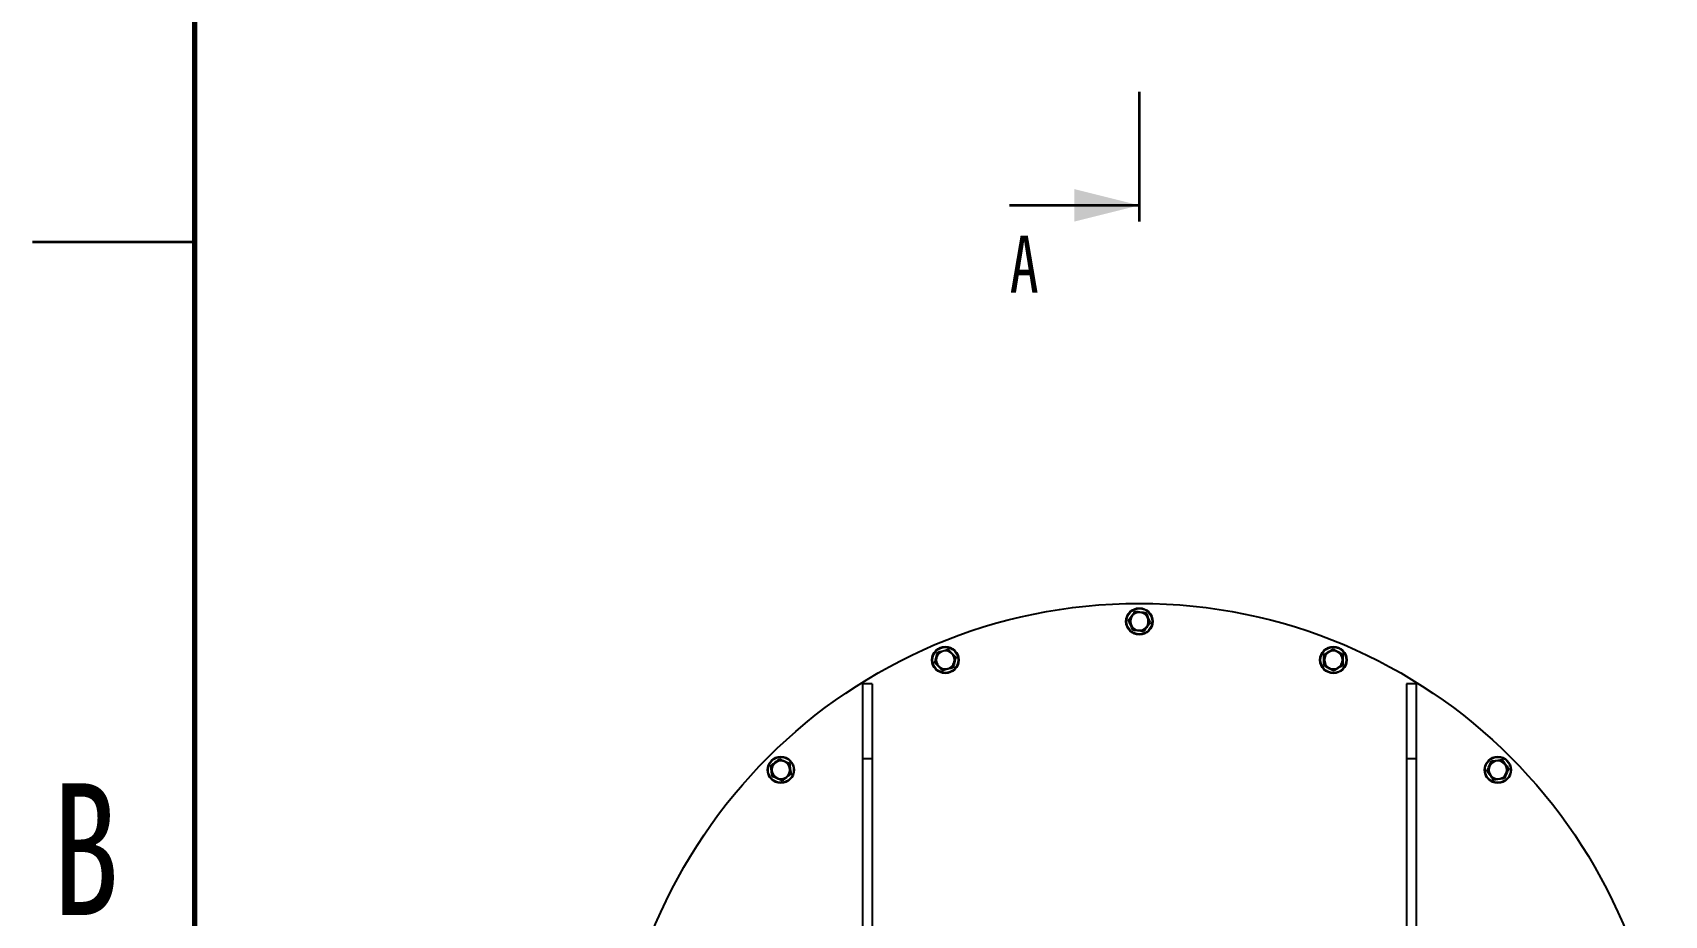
# Model space of a CAD drawing. Header units: millimetres. Extents: x 2 to 418, y 2 to 295.
# Drawn here: x 2.5 to 78, y 67.4 to 108.2 of the extents above; entities that cross this region are included whole.
import ezdxf

# ---------------------------------------------------------------- set-up
doc = ezdxf.new("R2010")
doc.units = ezdxf.units.MM
doc.linetypes.add('CENTER', pattern=[10.16, 6.35, -1.27, 1.27, -1.27])
doc.styles.add('SLDTEXTSTYLE0', font='TXT', dxfattribs={"width": 0.75})

msp = doc.modelspace()

# ---------------------------------------------------------------- linework, layer by layer
at = {"color": 7, "linetype": 'Continuous', "lineweight": 70}
msp.add_line((10, 10), (10, 287), dxfattribs=at)
at = {"color": 7, "linetype": 'CENTER', "lineweight": 35}
msp.add_line((53.6775, 99.4569), (53.6775, 105.4599), dxfattribs=at)
at = {"color": 7, "linetype": 'Continuous', "lineweight": 35}
for p, q in [((47.6775, 100.2069), (53.6775, 100.2069)), ((10, 98.5), (2.5, 98.5))]:
    msp.add_line(p, q, dxfattribs=at)
at = {"color": 7, "linetype": 'Continuous', "lineweight": 25}
for p, q in [((41.3164, 78.0797), (40.872, 78.0797)), ((40.872, 78.0797), (40.872, 74.6074)), ((41.3164, 78.0797), (41.3164, 74.6074)), ((66.4831, 78.0797), (66.0386, 78.0797)), ((66.0386, 78.0797), (66.0386, 74.6074)), ((66.4831, 78.0797), (66.4831, 74.6074)), ((41.3164, 74.6074), (40.872, 74.6074)), ((40.872, 74.6074), (40.872, 40.4408)), ((41.3164, 74.6074), (41.3164, 40.4408)), ((66.4831, 74.6074), (66.0386, 74.6074)), ((66.0386, 74.6074), (66.0386, 40.4408)), ((66.4831, 74.6074), (66.4831, 40.4408))]:
    msp.add_line(p, q, dxfattribs=at)
for centre, radius in [((53.6775, 57.5184), 24.2778), ((53.6776, 80.9629), 0.6194), ((53.6776, 80.9629), 0.592), ((44.7058, 79.1783), 0.6194), ((44.7058, 79.1783), 0.592), ((62.6494, 79.1783), 0.6194), ((62.6494, 79.1783), 0.592), ((37.0998, 74.0962), 0.6194), ((70.2553, 74.0961), 0.6194), ((37.0998, 74.0962), 0.592), ((70.2553, 74.0961), 0.592)]:
    msp.add_circle(centre, radius, dxfattribs=at)
for centre, start, end in [((53.6776, 80.9629), 142.5, 202.5), ((53.6776, 80.9629), 202.5, 262.5), ((53.6776, 80.9629), 82.5, 142.5), ((53.6776, 80.9629), 22.5, 82.5), ((53.6776, 80.9629), 322.5, 22.5), ((53.6776, 80.9629), 262.5, 322.5), ((44.7058, 79.1783), 165, 225), ((44.7058, 79.1783), 105, 165), ((44.7058, 79.1783), 45, 105), ((44.7058, 79.1783), 345, 45), ((62.6494, 79.1783), 120, 180), ((62.6494, 79.1783), 60, 120), ((62.6494, 79.1783), 0, 60), ((44.7058, 79.1783), 225, 285), ((44.7058, 79.1783), 285, 345), ((62.6494, 79.1783), 180, 240), ((62.6494, 79.1783), 240, 300), ((62.6494, 79.1783), 300, 0), ((37.0998, 74.0962), 127.5, 187.5), ((37.0998, 74.0962), 187.5, 247.5), ((37.0998, 74.0962), 67.5, 127.5), ((37.0998, 74.0962), 7.5, 67.5), ((37.0998, 74.0962), 307.5, 7.5), ((70.2553, 74.0961), 157.5, 217.5), ((70.2553, 74.0961), 97.5, 157.5), ((70.2553, 74.0961), 37.5, 97.5), ((70.2553, 74.0961), 337.5, 37.5), ((37.0998, 74.0962), 247.5, 307.5), ((70.2553, 74.0961), 217.5, 277.5), ((70.2553, 74.0961), 277.5, 337.5)]:
    msp.add_arc(centre, 0.4167, start, end, dxfattribs=at)
for points, knots in [([(53.1737, 81.0292), (53.1872, 81.0465), (53.2549, 81.133), (53.3602, 81.269), (53.4482, 81.386), (53.4831, 81.4324)], [0, 0, 0, 0, 0.1305234, 0.6552334, 1, 1, 1, 1]), ([(53.1737, 81.0292), (53.1738, 81.0292), (53.1777, 81.0287), (53.185, 81.0277), (53.1935, 81.0266), (53.1994, 81.0258), (53.2002, 81.0257), (53.2006, 81.0257)], [0, 0, 0, 0, 0.0061266, 0.2677695, 0.5287437, 0.7638875, 1, 1, 1, 1]), ([(53.3682, 80.5597), (53.36, 80.58), (53.3189, 80.6819), (53.2537, 80.8411), (53.1964, 80.9758), (53.1737, 81.0292)], [0, 0, 0, 0, 0.13052335, 0.6552334, 1, 1, 1, 1]), ([(53.347, 81.2165), (53.3435, 81.212), (53.2941, 81.1476), (53.2456, 81.0844), (53.2006, 81.0257)], [0, 0, 0, 0, 0.0702211, 1, 1, 1, 1]), ([(53.2006, 81.0257), (53.2234, 80.9704), (53.2538, 80.8972), (53.2849, 80.822), (53.2926, 80.8034)], [0, 0, 0, 0, 0.7536937, 1, 1, 1, 1]), ([(53.2926, 80.8034), (53.3166, 80.7454), (53.3478, 80.6702), (53.3778, 80.5978), (53.3847, 80.5812)], [0, 0, 0, 0, 0.7706379, 1, 1, 1, 1]), ([(53.4934, 81.4074), (53.4697, 81.3764), (53.4217, 81.3138), (53.372, 81.2492), (53.347, 81.2165)], [0, 0, 0, 0, 0.495458, 1, 1, 1, 1]), ([(53.4934, 81.4074), (53.4933, 81.4078), (53.493, 81.4085), (53.4907, 81.414), (53.4874, 81.4219), (53.4846, 81.4287), (53.4831, 81.4323), (53.4831, 81.4324)], [0, 0, 0, 0, 0.2361125, 0.4712563, 0.7322305, 0.9938734, 1, 1, 1, 1]), ([(53.4831, 81.4324), (53.5047, 81.4293), (53.6135, 81.414), (53.784, 81.3908), (53.9293, 81.3731), (53.9869, 81.3661)], [0, 0, 0, 0, 0.1305234, 0.6552334, 1, 1, 1, 1]), ([(53.7319, 81.376), (53.7263, 81.3767), (53.6458, 81.3873), (53.5668, 81.3977), (53.4934, 81.4074)], [0, 0, 0, 0, 0.0702211, 1, 1, 1, 1]), ([(53.9705, 81.3446), (53.9317, 81.3497), (53.8535, 81.36), (53.7727, 81.3706), (53.7319, 81.376)], [0, 0, 0, 0, 0.495458, 1, 1, 1, 1]), ([(54.1814, 80.8965), (54.1679, 80.8793), (54.1002, 80.7928), (53.995, 80.6567), (53.9069, 80.5397), (53.872, 80.4934)], [0, 0, 0, 0, 0.1305234, 0.6552334, 1, 1, 1, 1]), ([(53.9705, 81.3446), (53.9707, 81.3449), (53.9712, 81.3455), (53.9748, 81.3502), (53.98, 81.357), (53.9845, 81.3629), (53.9869, 81.366), (53.9869, 81.3661)], [0, 0, 0, 0, 0.2361125, 0.4712563, 0.7322305, 0.9938734, 1, 1, 1, 1]), ([(54.0625, 81.1223), (54.0548, 81.1409), (54.0237, 81.2161), (53.9933, 81.2894), (53.9705, 81.3446)], [0, 0, 0, 0, 0.2463063, 1, 1, 1, 1]), ([(53.9869, 81.3661), (53.9951, 81.3458), (54.0362, 81.2439), (54.1014, 81.0847), (54.1587, 80.95), (54.1814, 80.8965)], [0, 0, 0, 0, 0.1305234, 0.6552334, 1, 1, 1, 1]), ([(54.0081, 80.7092), (54.0116, 80.7138), (54.061, 80.7782), (54.1095, 80.8414), (54.1546, 80.9001)], [0, 0, 0, 0, 0.0702211, 1, 1, 1, 1]), ([(54.1546, 80.9001), (54.1477, 80.9167), (54.1177, 80.9891), (54.0865, 81.0643), (54.0625, 81.1223)], [0, 0, 0, 0, 0.2293621, 1, 1, 1, 1]), ([(54.1546, 80.9001), (54.155, 80.9), (54.1558, 80.8999), (54.1616, 80.8991), (54.1701, 80.898), (54.1775, 80.8971), (54.1813, 80.8966), (54.1814, 80.8965)], [0, 0, 0, 0, 0.23611253, 0.4712563, 0.73223051, 0.99387337, 1, 1, 1, 1]), ([(53.3682, 80.5597), (53.3682, 80.5598), (53.3706, 80.5629), (53.3751, 80.5687), (53.3803, 80.5755), (53.3839, 80.5802), (53.3844, 80.5809), (53.3847, 80.5812)], [0, 0, 0, 0, 0.0061266, 0.2677695, 0.5287437, 0.7638875, 1, 1, 1, 1]), ([(53.872, 80.4934), (53.8504, 80.4964), (53.7416, 80.5118), (53.5711, 80.5349), (53.4258, 80.5527), (53.3682, 80.5597)], [0, 0, 0, 0, 0.1305234, 0.6552334, 1, 1, 1, 1]), ([(53.3847, 80.5812), (53.4234, 80.5761), (53.5016, 80.5658), (53.5824, 80.5551), (53.6232, 80.5498)], [0, 0, 0, 0, 0.495458, 1, 1, 1, 1]), ([(53.6232, 80.5498), (53.6288, 80.549), (53.7094, 80.5384), (53.7883, 80.528), (53.8617, 80.5184)], [0, 0, 0, 0, 0.0702211, 1, 1, 1, 1]), ([(53.8617, 80.5184), (53.8855, 80.5494), (53.9335, 80.6119), (53.9831, 80.6766), (54.0081, 80.7092)], [0, 0, 0, 0, 0.495458, 1, 1, 1, 1]), ([(53.872, 80.4934), (53.872, 80.4934), (53.8705, 80.497), (53.8677, 80.5039), (53.8644, 80.5118), (53.8621, 80.5173), (53.8618, 80.518), (53.8617, 80.5184)], [0, 0, 0, 0, 0.0061266, 0.2677695, 0.5287437, 0.7638875, 1, 1, 1, 1]), ([(44.2149, 79.0468), (44.2207, 79.0678), (44.2502, 79.1737), (44.2954, 79.3397), (44.3319, 79.4814), (44.3464, 79.5377)], [0, 0, 0, 0, 0.1305234, 0.6552334, 1, 1, 1, 1]), ([(44.3033, 79.2861), (44.3018, 79.2806), (44.2808, 79.2022), (44.2602, 79.1253), (44.241, 79.0538)], [0, 0, 0, 0, 0.0702211, 1, 1, 1, 1]), ([(44.3655, 79.5185), (44.3554, 79.4808), (44.335, 79.4046), (44.3139, 79.3259), (44.3033, 79.2861)], [0, 0, 0, 0, 0.495458, 1, 1, 1, 1]), ([(44.3464, 79.5377), (44.3676, 79.5431), (44.474, 79.5705), (44.6403, 79.6144), (44.7814, 79.6536), (44.8373, 79.6692)], [0, 0, 0, 0, 0.1305234, 0.6552334, 1, 1, 1, 1]), ([(44.3655, 79.5185), (44.3653, 79.5188), (44.3647, 79.5194), (44.3605, 79.5235), (44.3544, 79.5296), (44.3492, 79.5348), (44.3465, 79.5376), (44.3464, 79.5377)], [0, 0, 0, 0, 0.2361125, 0.4712563, 0.7322305, 0.9938734, 1, 1, 1, 1]), ([(44.5979, 79.5808), (44.5924, 79.5793), (44.5139, 79.5583), (44.437, 79.5377), (44.3655, 79.5185)], [0, 0, 0, 0, 0.0702211, 1, 1, 1, 1]), ([(44.8303, 79.643), (44.7925, 79.6329), (44.7164, 79.6125), (44.6376, 79.5914), (44.5979, 79.5808)], [0, 0, 0, 0, 0.495458, 1, 1, 1, 1]), ([(44.8303, 79.643), (44.8304, 79.6434), (44.8306, 79.6442), (44.8321, 79.6499), (44.8343, 79.6582), (44.8363, 79.6653), (44.8373, 79.6691), (44.8373, 79.6692)], [0, 0, 0, 0, 0.2361125, 0.4712563, 0.7322305, 0.9938734, 1, 1, 1, 1]), ([(45.0004, 79.4729), (44.9862, 79.4871), (44.9286, 79.5447), (44.8726, 79.6008), (44.8303, 79.643)], [0, 0, 0, 0, 0.2463063, 1, 1, 1, 1]), ([(44.8373, 79.6692), (44.8526, 79.6536), (44.9296, 79.5751), (45.0507, 79.453), (45.1552, 79.3505), (45.1967, 79.3098)], [0, 0, 0, 0, 0.1305234, 0.6552334, 1, 1, 1, 1]), ([(45.1705, 79.3028), (45.1578, 79.3155), (45.1024, 79.3709), (45.0448, 79.4285), (45.0004, 79.4729)], [0, 0, 0, 0, 0.2293621, 1, 1, 1, 1]), ([(45.1967, 79.3098), (45.1908, 79.2887), (45.1613, 79.1829), (45.1162, 79.0169), (45.0796, 78.8752), (45.0651, 78.8189)], [0, 0, 0, 0, 0.1305234, 0.6552334, 1, 1, 1, 1]), ([(45.1082, 79.0705), (45.1097, 79.076), (45.1307, 79.1544), (45.1513, 79.2313), (45.1705, 79.3028)], [0, 0, 0, 0, 0.0702211, 1, 1, 1, 1]), ([(45.1705, 79.3028), (45.1709, 79.3029), (45.1717, 79.3031), (45.1774, 79.3047), (45.1857, 79.3069), (45.1928, 79.3088), (45.1966, 79.3098), (45.1967, 79.3098)], [0, 0, 0, 0, 0.2361125, 0.4712563, 0.7322305, 0.9938734, 1, 1, 1, 1]), ([(62.2092, 79.4324), (62.2283, 79.4431), (62.324, 79.4972), (62.4733, 79.5826), (62.5994, 79.657), (62.6494, 79.6865)], [0, 0, 0, 0, 0.1305234, 0.6552334, 1, 1, 1, 1]), ([(62.2092, 79.4324), (62.2093, 79.4323), (62.2127, 79.4304), (62.2191, 79.4267), (62.2265, 79.4224), (62.2316, 79.4194), (62.2323, 79.419), (62.2327, 79.4188)], [0, 0, 0, 0, 0.0061266, 0.2677695, 0.5287437, 0.7638875, 1, 1, 1, 1]), ([(62.2092, 78.9242), (62.2094, 78.946), (62.2105, 79.0559), (62.2112, 79.2279), (62.2098, 79.3743), (62.2092, 79.4324)], [0, 0, 0, 0, 0.1305234, 0.6552334, 1, 1, 1, 1]), ([(62.441, 79.5391), (62.4361, 79.5363), (62.3657, 79.4956), (62.2968, 79.4558), (62.2327, 79.4188)], [0, 0, 0, 0, 0.0702211, 1, 1, 1, 1]), ([(62.2327, 79.4188), (62.2327, 79.359), (62.2327, 79.2797), (62.2327, 79.1983), (62.2327, 79.1783)], [0, 0, 0, 0, 0.7536937, 1, 1, 1, 1]), ([(62.6494, 79.6594), (62.6155, 79.6399), (62.5472, 79.6004), (62.4766, 79.5597), (62.441, 79.5391)], [0, 0, 0, 0, 0.495458, 1, 1, 1, 1]), ([(62.6494, 79.6594), (62.6494, 79.6598), (62.6494, 79.6606), (62.6494, 79.6665), (62.6494, 79.6751), (62.6494, 79.6825), (62.6494, 79.6864), (62.6494, 79.6865)], [0, 0, 0, 0, 0.2361125, 0.4712563, 0.7322305, 0.9938734, 1, 1, 1, 1]), ([(62.6494, 79.6865), (62.6682, 79.6753), (62.7628, 79.6195), (62.9114, 79.5329), (63.0389, 79.4609), (63.0895, 79.4324)], [0, 0, 0, 0, 0.1305234, 0.6552334, 1, 1, 1, 1]), ([(62.8577, 79.5391), (62.8528, 79.542), (62.7824, 79.5826), (62.7135, 79.6224), (62.6494, 79.6594)], [0, 0, 0, 0, 0.0702211, 1, 1, 1, 1]), ([(63.066, 79.4188), (63.0322, 79.4384), (62.9639, 79.4778), (62.8933, 79.5185), (62.8577, 79.5391)], [0, 0, 0, 0, 0.495458, 1, 1, 1, 1]), ([(63.066, 79.4188), (63.0664, 79.419), (63.0671, 79.4194), (63.0722, 79.4224), (63.0796, 79.4267), (63.086, 79.4304), (63.0894, 79.4323), (63.0895, 79.4324)], [0, 0, 0, 0, 0.2361125, 0.4712563, 0.7322305, 0.9938734, 1, 1, 1, 1]), ([(63.066, 79.1783), (63.066, 79.1983), (63.066, 79.2797), (63.066, 79.359), (63.066, 79.4188)], [0, 0, 0, 0, 0.2463063, 1, 1, 1, 1]), ([(63.0895, 79.4324), (63.0893, 79.4105), (63.0882, 79.3006), (63.0875, 79.1286), (63.0889, 78.9822), (63.0895, 78.9242)], [0, 0, 0, 0, 0.13052335, 0.6552334, 1, 1, 1, 1]), ([(44.2149, 79.0468), (44.2149, 79.0468), (44.2187, 79.0478), (44.2259, 79.0497), (44.2341, 79.0519), (44.2399, 79.0535), (44.2406, 79.0537), (44.241, 79.0538)], [0, 0, 0, 0, 0.00612663, 0.26776949, 0.5287437, 0.76388747, 1, 1, 1, 1]), ([(44.5742, 78.6874), (44.5589, 78.703), (44.4819, 78.7815), (44.3608, 78.9036), (44.2563, 79.0061), (44.2149, 79.0468)], [0, 0, 0, 0, 0.1305234, 0.6552334, 1, 1, 1, 1]), ([(44.241, 79.0538), (44.2833, 79.0115), (44.3394, 78.9554), (44.3969, 78.8978), (44.4111, 78.8837)], [0, 0, 0, 0, 0.7536937, 1, 1, 1, 1]), ([(44.4111, 78.8837), (44.4555, 78.8393), (44.5131, 78.7817), (44.5685, 78.7263), (44.5812, 78.7136)], [0, 0, 0, 0, 0.7706379, 1, 1, 1, 1]), ([(45.0651, 78.8189), (45.0439, 78.8135), (44.9375, 78.7861), (44.7712, 78.7422), (44.6302, 78.703), (44.5742, 78.6874)], [0, 0, 0, 0, 0.13052335, 0.6552334, 1, 1, 1, 1]), ([(44.5742, 78.6874), (44.5742, 78.6875), (44.5753, 78.6913), (44.5772, 78.6984), (44.5794, 78.7067), (44.5809, 78.7124), (44.5811, 78.7132), (44.5812, 78.7136)], [0, 0, 0, 0, 0.0061266, 0.2677695, 0.5287437, 0.7638875, 1, 1, 1, 1]), ([(44.5812, 78.7136), (44.619, 78.7237), (44.6951, 78.7441), (44.7739, 78.7652), (44.8136, 78.7758)], [0, 0, 0, 0, 0.495458, 1, 1, 1, 1]), ([(44.8136, 78.7758), (44.8191, 78.7773), (44.8976, 78.7983), (44.9745, 78.8189), (45.046, 78.8381)], [0, 0, 0, 0, 0.07022107, 1, 1, 1, 1]), ([(45.046, 78.8381), (45.0561, 78.8758), (45.0765, 78.952), (45.0976, 79.0307), (45.1082, 79.0705)], [0, 0, 0, 0, 0.495458, 1, 1, 1, 1]), ([(45.0651, 78.8189), (45.0651, 78.819), (45.0623, 78.8218), (45.0571, 78.827), (45.051, 78.833), (45.0468, 78.8372), (45.0462, 78.8378), (45.046, 78.8381)], [0, 0, 0, 0, 0.0061266, 0.2677695, 0.5287437, 0.7638875, 1, 1, 1, 1]), ([(62.2092, 78.9242), (62.2093, 78.9242), (62.2127, 78.9262), (62.2191, 78.9298), (62.2265, 78.9341), (62.2316, 78.9371), (62.2323, 78.9375), (62.2327, 78.9377)], [0, 0, 0, 0, 0.0061266, 0.2677695, 0.5287437, 0.7638875, 1, 1, 1, 1]), ([(62.6494, 78.67), (62.6305, 78.6812), (62.5359, 78.737), (62.3873, 78.8236), (62.2598, 78.8956), (62.2092, 78.9242)], [0, 0, 0, 0, 0.1305234, 0.6552334, 1, 1, 1, 1]), ([(62.2327, 79.1783), (62.2327, 79.1155), (62.2327, 79.034), (62.2327, 78.9557), (62.2327, 78.9377)], [0, 0, 0, 0, 0.7706379, 1, 1, 1, 1]), ([(62.2327, 78.9377), (62.2665, 78.9182), (62.3348, 78.8787), (62.4054, 78.838), (62.441, 78.8174)], [0, 0, 0, 0, 0.495458, 1, 1, 1, 1]), ([(62.441, 78.8174), (62.446, 78.8146), (62.5163, 78.7739), (62.5853, 78.7341), (62.6494, 78.6971)], [0, 0, 0, 0, 0.0702211, 1, 1, 1, 1]), ([(63.0895, 78.9242), (63.0704, 78.9134), (62.9747, 78.8594), (62.8255, 78.774), (62.6994, 78.6995), (62.6494, 78.67)], [0, 0, 0, 0, 0.1305234, 0.6552334, 1, 1, 1, 1]), ([(62.6494, 78.6971), (62.6832, 78.7167), (62.7515, 78.7561), (62.8221, 78.7969), (62.8577, 78.8174)], [0, 0, 0, 0, 0.495458, 1, 1, 1, 1]), ([(62.6494, 78.67), (62.6494, 78.6701), (62.6494, 78.674), (62.6494, 78.6814), (62.6494, 78.69), (62.6494, 78.6959), (62.6494, 78.6967), (62.6494, 78.6971)], [0, 0, 0, 0, 0.0061266, 0.2677695, 0.5287437, 0.7638875, 1, 1, 1, 1]), ([(62.8577, 78.8174), (62.8626, 78.8203), (62.933, 78.8609), (63.0019, 78.9007), (63.066, 78.9377)], [0, 0, 0, 0, 0.0702211, 1, 1, 1, 1]), ([(63.066, 78.9377), (63.066, 78.9557), (63.066, 79.034), (63.066, 79.1155), (63.066, 79.1783)], [0, 0, 0, 0, 0.2293621, 1, 1, 1, 1]), ([(63.066, 78.9377), (63.0664, 78.9375), (63.0671, 78.9371), (63.0722, 78.9341), (63.0796, 78.9298), (63.086, 78.9262), (63.0894, 78.9242), (63.0895, 78.9242)], [0, 0, 0, 0, 0.2361125, 0.4712563, 0.7322305, 0.9938734, 1, 1, 1, 1]), ([(36.6303, 74.2907), (36.6478, 74.3038), (36.7356, 74.3699), (36.8725, 74.4741), (36.9878, 74.5643), (37.0335, 74.6001)], [0, 0, 0, 0, 0.1305234, 0.6552334, 1, 1, 1, 1]), ([(36.6966, 73.7868), (36.694, 73.8085), (36.6807, 73.9176), (36.6589, 74.0882), (36.6384, 74.2332), (36.6303, 74.2907)], [0, 0, 0, 0, 0.1305234, 0.6552334, 1, 1, 1, 1]), ([(36.6553, 74.2803), (36.6549, 74.2805), (36.6542, 74.2808), (36.6487, 74.283), (36.6408, 74.2863), (36.634, 74.2891), (36.6304, 74.2906), (36.6303, 74.2907)], [0, 0, 0, 0, 0.2361125, 0.4712563, 0.7322305, 0.9938734, 1, 1, 1, 1]), ([(36.8462, 74.4268), (36.8416, 74.4233), (36.7772, 74.3738), (36.714, 74.3254), (36.6553, 74.2803)], [0, 0, 0, 0, 0.0702211, 1, 1, 1, 1]), ([(36.6553, 74.2803), (36.6604, 74.2416), (36.6707, 74.1634), (36.6814, 74.0826), (36.6867, 74.0418)], [0, 0, 0, 0, 0.495458, 1, 1, 1, 1]), ([(36.6867, 74.0418), (36.6875, 74.0362), (36.6981, 73.9556), (36.7085, 73.8767), (36.7181, 73.8033)], [0, 0, 0, 0, 0.0702211, 1, 1, 1, 1]), ([(37.037, 74.5732), (37.006, 74.5494), (36.9435, 74.5014), (36.8788, 74.4518), (36.8462, 74.4268)], [0, 0, 0, 0, 0.495458, 1, 1, 1, 1]), ([(37.037, 74.5732), (37.037, 74.5736), (37.0369, 74.5744), (37.0361, 74.5803), (37.035, 74.5888), (37.034, 74.5961), (37.0335, 74.6), (37.0335, 74.6001)], [0, 0, 0, 0, 0.23611253, 0.4712563, 0.73223051, 0.99387337, 1, 1, 1, 1]), ([(37.0335, 74.6001), (37.0536, 74.5915), (37.1547, 74.5485), (37.3134, 74.482), (37.4492, 74.4273), (37.503, 74.4056)], [0, 0, 0, 0, 0.1305234, 0.6552334, 1, 1, 1, 1]), ([(37.2593, 74.4811), (37.2407, 74.4888), (37.1655, 74.52), (37.0923, 74.5503), (37.037, 74.5732)], [0, 0, 0, 0, 0.2463063, 1, 1, 1, 1]), ([(37.4815, 74.3891), (37.4649, 74.396), (37.3925, 74.426), (37.3173, 74.4571), (37.2593, 74.4811)], [0, 0, 0, 0, 0.2293621, 1, 1, 1, 1]), ([(37.4815, 74.3891), (37.4818, 74.3893), (37.4825, 74.3898), (37.4872, 74.3934), (37.494, 74.3986), (37.4998, 74.4031), (37.5029, 74.4055), (37.503, 74.4056)], [0, 0, 0, 0, 0.2361125, 0.4712563, 0.7322305, 0.9938734, 1, 1, 1, 1]), ([(37.5129, 74.1506), (37.5122, 74.1562), (37.5016, 74.2368), (37.4912, 74.3157), (37.4815, 74.3891)], [0, 0, 0, 0, 0.0702211, 1, 1, 1, 1]), ([(37.503, 74.4056), (37.5057, 74.3838), (37.519, 74.2748), (37.5407, 74.1042), (37.5612, 73.9592), (37.5694, 73.9017)], [0, 0, 0, 0, 0.1305234, 0.6552334, 1, 1, 1, 1]), ([(37.5443, 73.9121), (37.5392, 73.9508), (37.5289, 74.029), (37.5183, 74.1098), (37.5129, 74.1506)], [0, 0, 0, 0, 0.495458, 1, 1, 1, 1]), ([(69.7514, 74.0298), (69.76, 74.0499), (69.803, 74.151), (69.8694, 74.3097), (69.9242, 74.4455), (69.9459, 74.4993)], [0, 0, 0, 0, 0.1305234, 0.6552334, 1, 1, 1, 1]), ([(69.7514, 74.0298), (69.7515, 74.0298), (69.7554, 74.0303), (69.7627, 74.0313), (69.7712, 74.0324), (69.7771, 74.0332), (69.7779, 74.0333), (69.7783, 74.0333)], [0, 0, 0, 0, 0.0061266, 0.2677695, 0.5287437, 0.7638875, 1, 1, 1, 1]), ([(70.0608, 73.6266), (70.0476, 73.6441), (69.9816, 73.7319), (69.8774, 73.8688), (69.7872, 73.9841), (69.7514, 74.0298)], [0, 0, 0, 0, 0.1305234, 0.6552334, 1, 1, 1, 1]), ([(69.8703, 74.2556), (69.8463, 74.1976), (69.8151, 74.1223), (69.7851, 74.0499), (69.7783, 74.0333)], [0, 0, 0, 0, 0.77063786, 1, 1, 1, 1]), ([(69.7783, 74.0333), (69.802, 74.0023), (69.85, 73.9398), (69.8997, 73.8751), (69.9247, 73.8425)], [0, 0, 0, 0, 0.49545796, 1, 1, 1, 1]), ([(69.9624, 74.4778), (69.9395, 74.4226), (69.9092, 74.3493), (69.878, 74.2741), (69.8703, 74.2556)], [0, 0, 0, 0, 0.7536937, 1, 1, 1, 1]), ([(69.9459, 74.4993), (69.9676, 74.502), (70.0767, 74.5153), (70.2473, 74.537), (70.3923, 74.5575), (70.4498, 74.5657)], [0, 0, 0, 0, 0.1305234, 0.6552334, 1, 1, 1, 1]), ([(69.9459, 74.4993), (69.9459, 74.4992), (69.9483, 74.4961), (69.9528, 74.4903), (69.958, 74.4835), (69.9616, 74.4788), (69.9621, 74.4781), (69.9624, 74.4778)], [0, 0, 0, 0, 0.0061266, 0.2677695, 0.5287437, 0.7638875, 1, 1, 1, 1]), ([(70.2009, 74.5092), (70.1952, 74.5085), (70.1147, 74.4979), (70.0358, 74.4875), (69.9624, 74.4778)], [0, 0, 0, 0, 0.0702211, 1, 1, 1, 1]), ([(70.4394, 74.5406), (70.4007, 74.5355), (70.3225, 74.5252), (70.2417, 74.5146), (70.2009, 74.5092)], [0, 0, 0, 0, 0.495458, 1, 1, 1, 1]), ([(70.4394, 74.5406), (70.4395, 74.541), (70.4399, 74.5417), (70.4421, 74.5472), (70.4454, 74.5551), (70.4482, 74.562), (70.4497, 74.5656), (70.4498, 74.5657)], [0, 0, 0, 0, 0.2361125, 0.4712563, 0.7322305, 0.9938734, 1, 1, 1, 1]), ([(70.5858, 74.3498), (70.5824, 74.3543), (70.5329, 74.4188), (70.4844, 74.4819), (70.4394, 74.5406)], [0, 0, 0, 0, 0.0702211, 1, 1, 1, 1]), ([(70.4498, 74.5657), (70.4629, 74.5482), (70.529, 74.4604), (70.6331, 74.3235), (70.7234, 74.2082), (70.7591, 74.1625)], [0, 0, 0, 0, 0.1305234, 0.6552334, 1, 1, 1, 1]), ([(70.7591, 74.1625), (70.7506, 74.1423), (70.7075, 74.0412), (70.6411, 73.8826), (70.5864, 73.7468), (70.5647, 73.6929)], [0, 0, 0, 0, 0.1305234, 0.6552334, 1, 1, 1, 1]), ([(70.7323, 74.1589), (70.7085, 74.1899), (70.6605, 74.2525), (70.6109, 74.3171), (70.5858, 74.3498)], [0, 0, 0, 0, 0.495458, 1, 1, 1, 1]), ([(70.6402, 73.9367), (70.6479, 73.9552), (70.6791, 74.0304), (70.7094, 74.1037), (70.7323, 74.1589)], [0, 0, 0, 0, 0.2463063, 1, 1, 1, 1]), ([(70.7323, 74.1589), (70.7327, 74.159), (70.7335, 74.1591), (70.7394, 74.1599), (70.7479, 74.161), (70.7552, 74.1619), (70.7591, 74.1625), (70.7591, 74.1625)], [0, 0, 0, 0, 0.2361125, 0.4712563, 0.7322305, 0.9938734, 1, 1, 1, 1]), ([(36.6966, 73.7868), (36.6967, 73.7869), (36.6998, 73.7892), (36.7057, 73.7937), (36.7125, 73.799), (36.7172, 73.8026), (36.7178, 73.8031), (36.7181, 73.8033)], [0, 0, 0, 0, 0.0061266, 0.2677695, 0.5287437, 0.7638875, 1, 1, 1, 1]), ([(37.1662, 73.5923), (37.146, 73.6009), (37.0449, 73.6439), (36.8863, 73.7104), (36.7505, 73.7651), (36.6966, 73.7868)], [0, 0, 0, 0, 0.1305234, 0.6552334, 1, 1, 1, 1]), ([(36.7181, 73.8033), (36.7733, 73.7804), (36.8466, 73.7501), (36.9218, 73.7189), (36.9404, 73.7112)], [0, 0, 0, 0, 0.7536937, 1, 1, 1, 1]), ([(36.9404, 73.7112), (36.9984, 73.6872), (37.0736, 73.6561), (37.146, 73.6261), (37.1626, 73.6192)], [0, 0, 0, 0, 0.7706379, 1, 1, 1, 1]), ([(37.1626, 73.6192), (37.1936, 73.643), (37.2562, 73.691), (37.3208, 73.7406), (37.3535, 73.7656)], [0, 0, 0, 0, 0.495458, 1, 1, 1, 1]), ([(37.1662, 73.5923), (37.1661, 73.5924), (37.1656, 73.5963), (37.1647, 73.6036), (37.1636, 73.6121), (37.1628, 73.618), (37.1627, 73.6188), (37.1626, 73.6192)], [0, 0, 0, 0, 0.0061266, 0.2677695, 0.5287437, 0.7638875, 1, 1, 1, 1]), ([(37.5694, 73.9017), (37.5519, 73.8886), (37.464, 73.8225), (37.3272, 73.7183), (37.2119, 73.6281), (37.1662, 73.5923)], [0, 0, 0, 0, 0.1305234, 0.6552334, 1, 1, 1, 1]), ([(37.3535, 73.7656), (37.358, 73.7691), (37.4224, 73.8186), (37.4856, 73.867), (37.5443, 73.9121)], [0, 0, 0, 0, 0.0702211, 1, 1, 1, 1]), ([(37.5694, 73.9017), (37.5693, 73.9017), (37.5657, 73.9032), (37.5588, 73.9061), (37.5509, 73.9093), (37.5454, 73.9116), (37.5447, 73.9119), (37.5443, 73.9121)], [0, 0, 0, 0, 0.0061266, 0.2677695, 0.5287437, 0.7638875, 1, 1, 1, 1]), ([(69.9247, 73.8425), (69.9282, 73.838), (69.9776, 73.7735), (70.0261, 73.7103), (70.0712, 73.6516)], [0, 0, 0, 0, 0.0702211, 1, 1, 1, 1]), ([(70.5647, 73.6929), (70.5429, 73.6903), (70.4339, 73.677), (70.2632, 73.6552), (70.1183, 73.6347), (70.0608, 73.6266)], [0, 0, 0, 0, 0.1305234, 0.6552334, 1, 1, 1, 1]), ([(70.0608, 73.6266), (70.0608, 73.6267), (70.0623, 73.6303), (70.0651, 73.6371), (70.0684, 73.645), (70.0707, 73.6505), (70.071, 73.6513), (70.0712, 73.6516)], [0, 0, 0, 0, 0.0061266, 0.2677695, 0.5287437, 0.7638875, 1, 1, 1, 1]), ([(70.0712, 73.6516), (70.1099, 73.6567), (70.1881, 73.667), (70.2689, 73.6777), (70.3097, 73.683)], [0, 0, 0, 0, 0.495458, 1, 1, 1, 1]), ([(70.3097, 73.683), (70.3153, 73.6838), (70.3959, 73.6944), (70.4748, 73.7048), (70.5482, 73.7144)], [0, 0, 0, 0, 0.0702211, 1, 1, 1, 1]), ([(70.5482, 73.7144), (70.555, 73.731), (70.585, 73.8034), (70.6162, 73.8787), (70.6402, 73.9367)], [0, 0, 0, 0, 0.2293621, 1, 1, 1, 1]), ([(70.5482, 73.7144), (70.5484, 73.7141), (70.5489, 73.7135), (70.5525, 73.7088), (70.5577, 73.702), (70.5622, 73.6961), (70.5646, 73.693), (70.5647, 73.6929)], [0, 0, 0, 0, 0.2361125, 0.4712563, 0.7322305, 0.9938734, 1, 1, 1, 1])]:
    msp.add_open_spline(points, degree=3, knots=knots, dxfattribs=at)
at = {"color": 7, "linetype": 'Continuous', "lineweight": 35}
msp.add_solid([(53.6775, 100.2069), (50.6775, 100.9569), (50.6775, 99.4569)], dxfattribs=at)

# ---------------------------------------------------------------- texts
at = {"color": 7, "linetype": 'Continuous', "insert": (47.6775, 98.8093), "char_height": 2.6458, "attachment_point": 1, "style": 'SLDTEXTSTYLE0'}
msp.add_mtext('A', dxfattribs=at)
at = {"color": 7, "linetype": 'Continuous', "lineweight": 0, "insert": (4.9534, 73.4757), "char_height": 6.096, "attachment_point": 2, "style": 'SLDTEXTSTYLE0'}
msp.add_mtext('B', dxfattribs=at)

doc.saveas('drawing.dxf')
